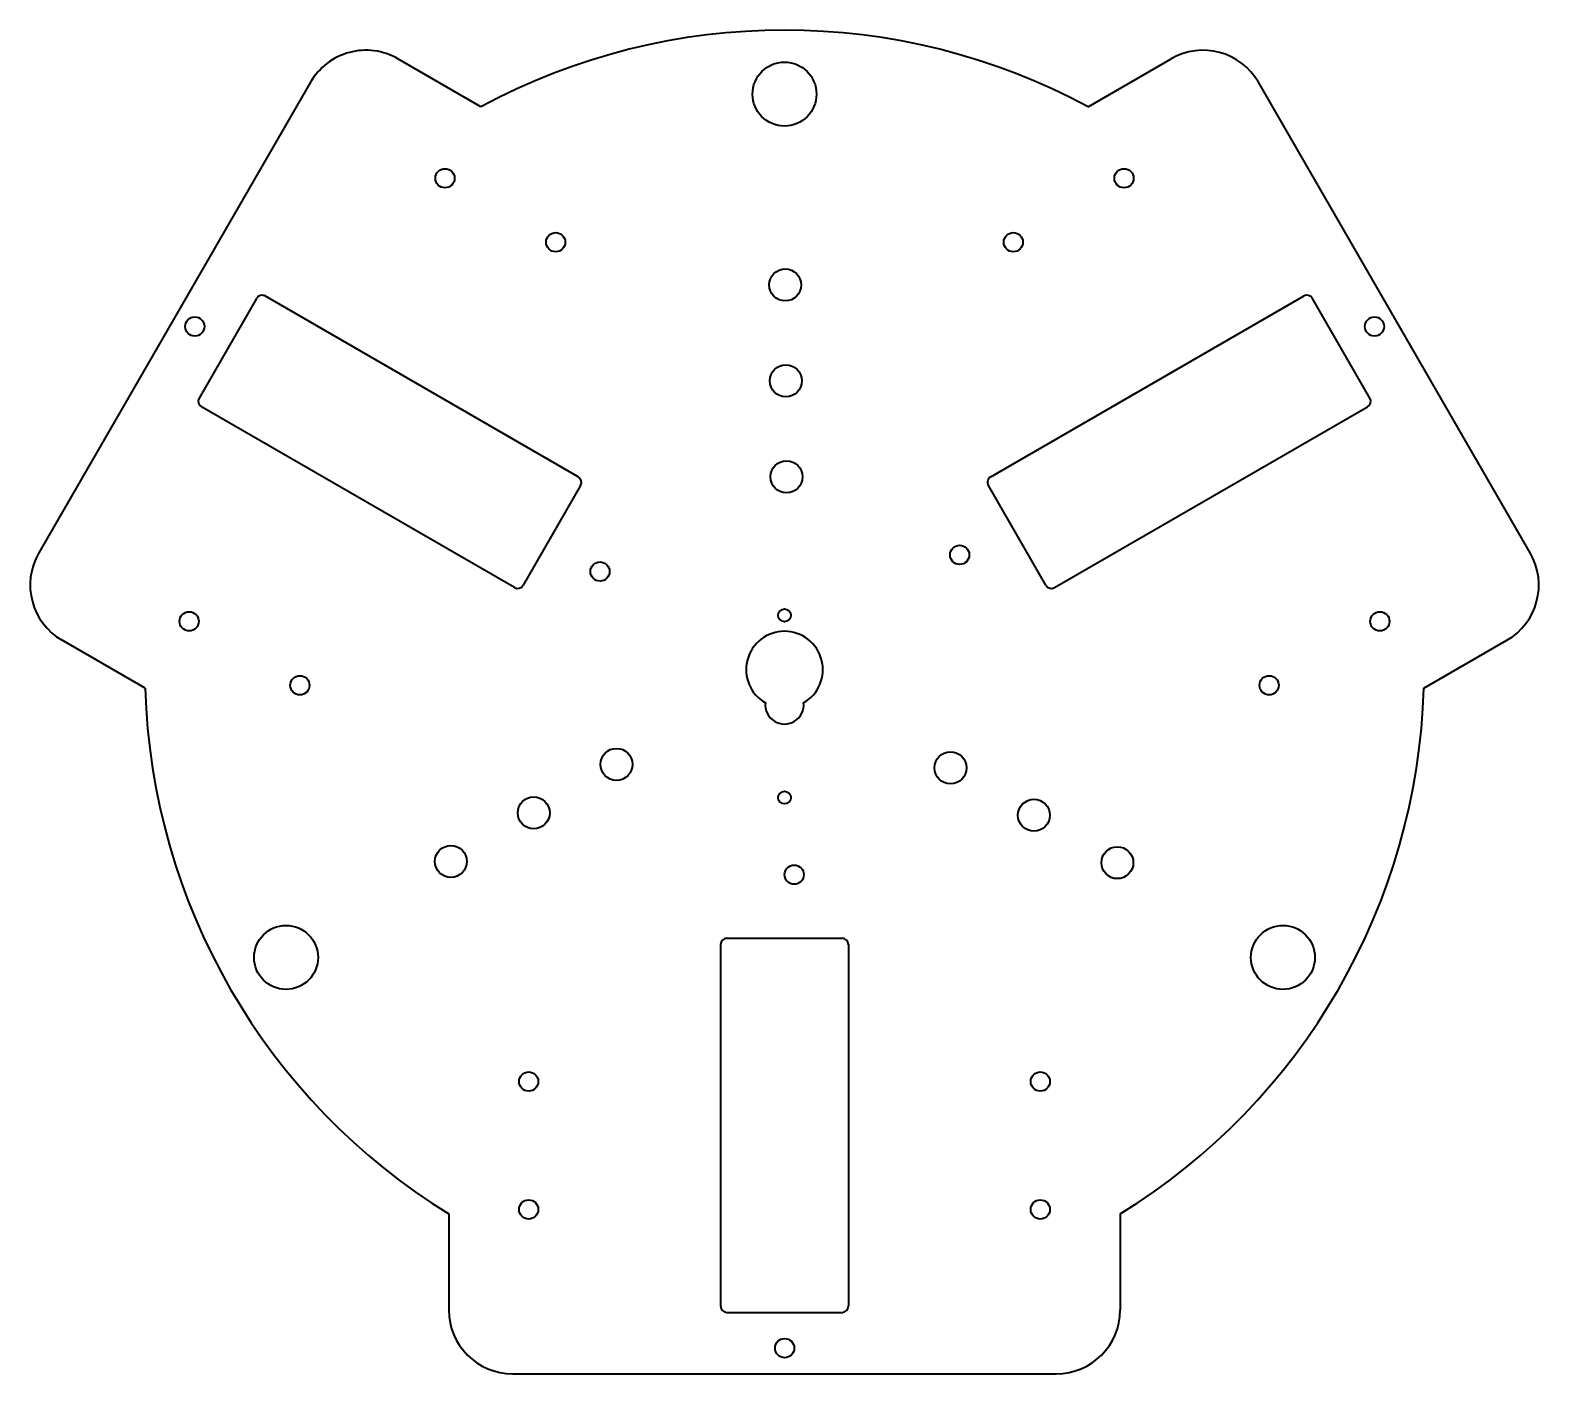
# Model space of a CAD drawing. Header units: millimetres. Extents: x -118 to 118, y -110 to 100.
import ezdxf

# ---------------------------------------------------------------- set-up
doc = ezdxf.new("R2010")
doc.units = ezdxf.units.MM
doc.header["$MEASUREMENT"] = 0
doc.layers.add('Visible', color=7, linetype='Continuous', lineweight=40)

msp = doc.modelspace()

# ---------------------------------------------------------------- linework, layer by layer
at = {"layer": 'Visible'}
for p, q in [((-47.457614, 88.021445), (-60.447995, 95.521445)), ((47.457614, 88.021445), (60.447995, 95.521445)), ((-74.108249, 91.861191), (-116.60825, 18.249031)), ((116.60825, 18.249031), (74.108249, 91.861191)), ((-82.535662, 58.044041), (-91.535662, 42.455584)), ((-32.239201, 30.160066), (-81.169636, 58.410066)), ((32.238984, 30.160442), (81.169419, 58.410442)), ((91.535445, 42.455959), (82.535445, 58.044416)), ((-42.239201, 12.839558), (-91.169636, 41.089558)), ((42.238984, 12.839934), (91.169419, 41.089934)), ((-31.873175, 28.794041), (-40.873175, 13.205584)), ((40.872959, 13.205959), (31.872959, 28.794416)), ((-99.957615, -2.911223), (-112.947996, 4.588777)), ((99.957615, -2.911223), (112.947996, 4.588777)), ((-8.999783, -42), (9.000217, -42)), ((-9.999783, -43), (-9.999783, -99.5)), ((10.000217, -43), (10.000217, -99.5)), ((-52.500001, -85.110222), (-52.500001, -100.110222)), ((52.500001, -85.110222), (52.500001, -100.110222)), ((-8.999783, -100.5), (9.000217, -100.5)), ((-42.500001, -110.110222), (42.500001, -110.110222))]:
    msp.add_line(p, q, dxfattribs=at)
for centre, radius in [((-0.000007, 90), 5), ((-53.094398, 76.842086), 1.5), ((53.094398, 76.842086), 1.5), ((-35.77389, 66.842086), 1.5), ((35.77389, 66.842086), 1.5), ((0.115298, 60.16082), 2.5), ((-92.213209, 53.663246), 1.5), ((92.250202, 53.663246), 1.5), ((0.213577, 45.161142), 2.5), ((0.311856, 30.161464), 2.5), ((27.384329, 17.944967), 1.5), ((-28.847335, 15.346891), 1.5), ((0, 8.5), 1), ((-93.094398, 7.560054), 1.5), ((93.094398, 7.560054), 1.5), ((-75.77389, -2.439946), 1.5), ((75.77389, -2.439946), 1.5), ((-26.276522, -14.810656), 2.5), ((25.964666, -15.350807), 2.5), ((-39.217485, -22.395607), 2.5), ((0, -20), 1), ((39.003907, -22.765534), 2.5), ((-52.158447, -29.980558), 2.5), ((52.043149, -30.180261), 2.5), ((1.518497, -32.05212), 1.5), ((-77.942283, -45.000006), 5), ((77.94229, -44.999994), 5), ((-40, -64.402141), 1.5), ((40, -64.402141), 1.5), ((-40, -84.402141), 1.5), ((40, -84.402141), 1.5), ((0.018497, -106.086754), 1.5)]:
    msp.add_circle(centre, radius, dxfattribs=at)
for centre, radius, start, end in [((0, 0), 100, 61.668244, 118.331756), ((-65.447995, 86.861191), 10, 60, 150), ((65.447995, 86.861191), 10, 30, 120), ((-81.669636, 57.544041), 1, 60, 150), ((81.669419, 57.544416), 1, 30, 120), ((-90.669636, 41.955584), 1, 150, 240), ((90.669419, 41.955959), 1, 300, 30), ((-32.739201, 29.294041), 1, 330, 60), ((32.738984, 29.294416), 1, 120, 210), ((-107.947996, 13.249031), 10, 150, 240), ((107.947996, 13.249031), 10, 300, 30), ((-41.739201, 13.705584), 1, 240, 330), ((41.738984, 13.705959), 1, 210, 300), ((0, 0), 6, 299.839314, 240.160686), ((0, 0), 100, 181.668244, 238.331756), ((0, 0), 100, 301.668244, 358.331756), ((0, -5.5), 3, 174.348072, 5.651928), ((-8.999783, -43), 1, 90, 180), ((9.000217, -43), 1, 0, 90), ((-42.500001, -100.110222), 10, 180, 270), ((-8.999783, -99.5), 1, 180, 270), ((9.000217, -99.5), 1, 270, 0), ((42.500001, -100.110222), 10, 270, 0)]:
    msp.add_arc(centre, radius, start, end, dxfattribs=at)

doc.saveas('drawing.dxf')
